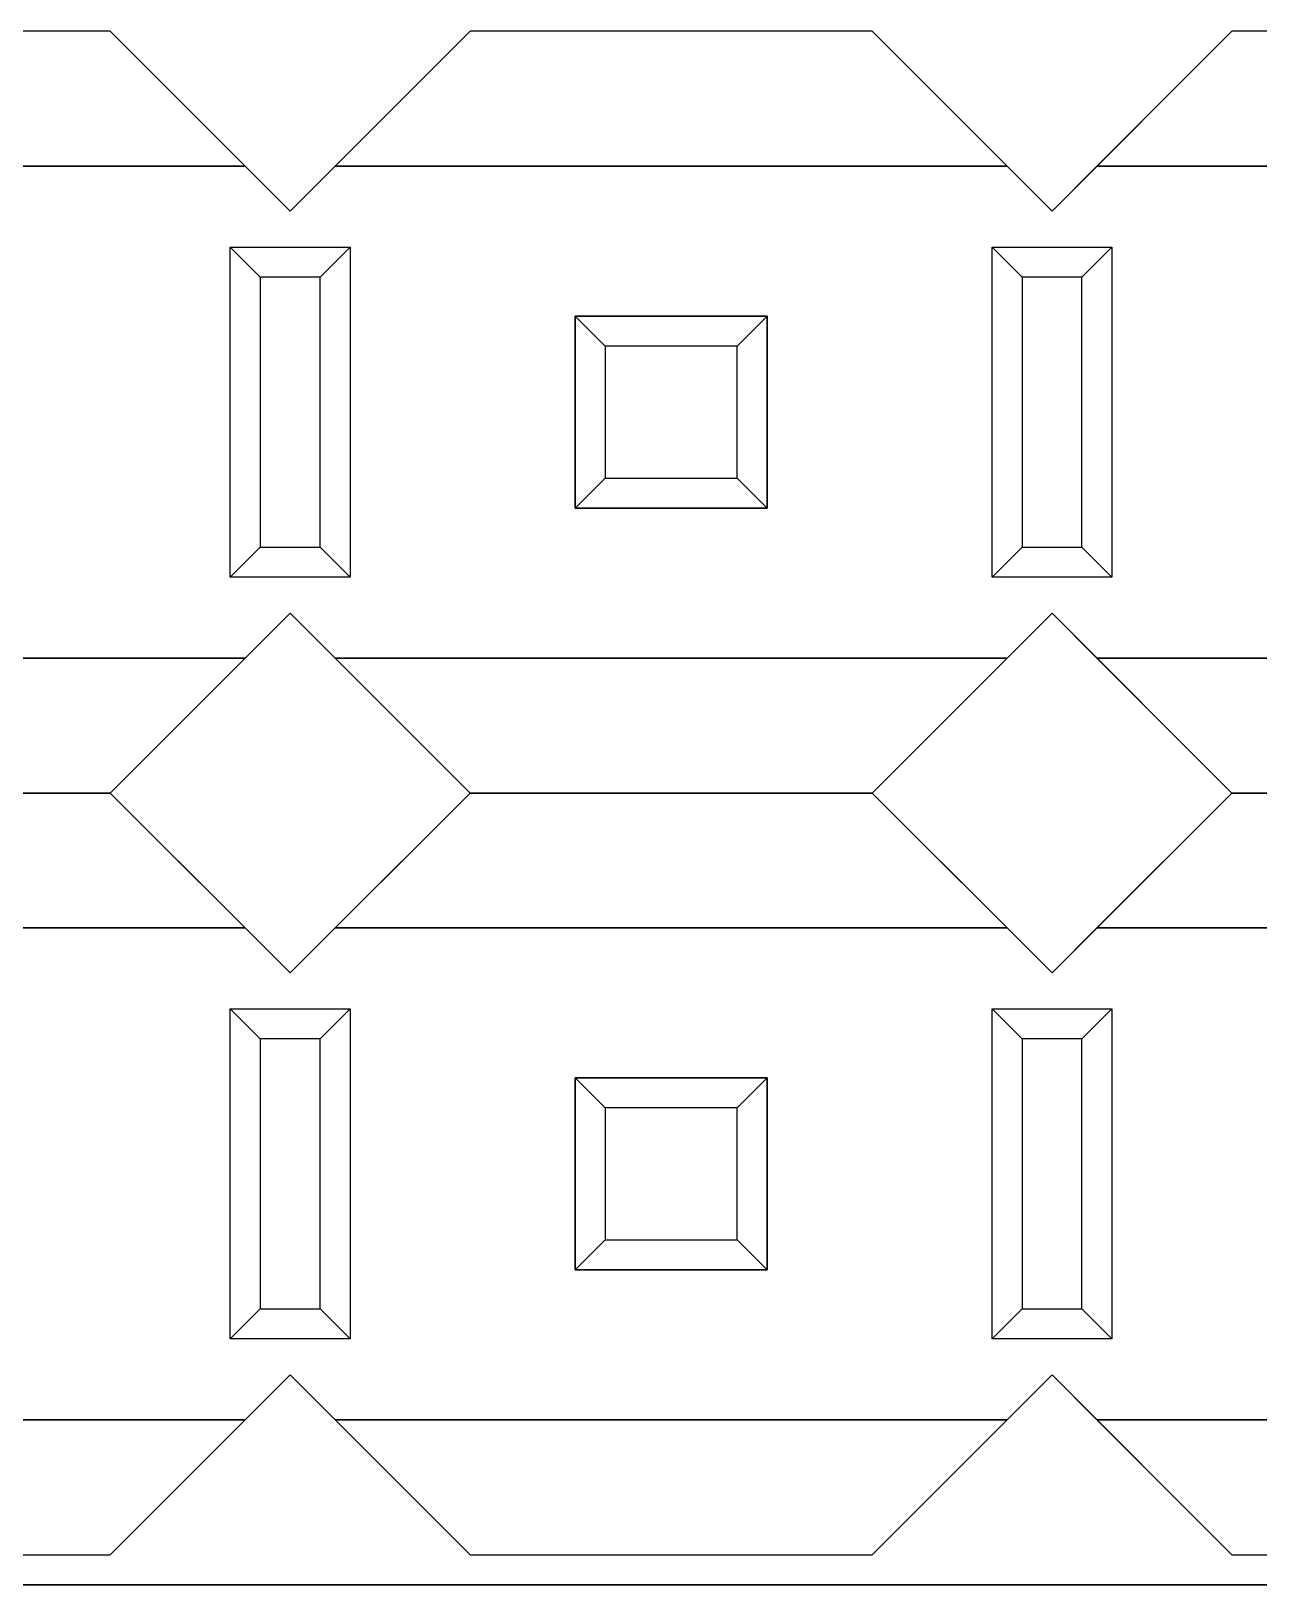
# Model space of a CAD drawing. Header units: millimetres. Extents: x -26.5 to 28.9, y -30 to 30.
# Drawn here: x 5.28 to 9.37, y -30 to -24.82 of the extents above; entities that cross this region are included whole.
import ezdxf

# ---------------------------------------------------------------- set-up
doc = ezdxf.new("R2010")
doc.units = ezdxf.units.MM
doc.layers.add('Feature', color=7, linetype='CONTINUOUS')

msp = doc.modelspace()

# ---------------------------------------------------------------- linework, layer by layer
at = {"layer": 'Feature'}
for p, q in [((5.54, -24.82, 1.6), (4.2, -24.82, 1.6)), ((5.54, -24.82, 1.6), (4.2, -24.82, 1.6)), ((5.54, -24.82, 4.1), (4.2, -24.82, 4.1)), ((5.54, -24.82, 4.1), (4.2, -24.82, 4.1)), ((5.99, -25.27, 1.6), (5.54, -24.82, 1.6)), ((5.54, -24.82, 1.6), (5.54, -24.82, 4.1)), ((5.99, -25.27, 1.6), (5.54, -24.82, 1.6)), ((5.54, -24.82, 1.6), (5.54, -24.82, 4.1)), ((6.14, -25.42, 4.1), (5.54, -24.82, 4.1)), ((6.14, -25.42, 4.1), (5.54, -24.82, 4.1)), ((6.74, -24.82, 4.1), (6.14, -25.42, 4.1)), ((6.74, -24.82, 4.1), (6.14, -25.42, 4.1)), ((6.74, -24.82, 1.6), (6.29, -25.27, 1.6)), ((6.74, -24.82, 1.6), (6.29, -25.27, 1.6)), ((8.08, -24.82, 1.6), (6.74, -24.82, 1.6)), ((8.08, -24.82, 1.6), (6.74, -24.82, 1.6)), ((6.74, -24.82, 1.6), (6.74, -24.82, 4.1)), ((8.08, -24.82, 4.1), (6.74, -24.82, 4.1)), ((6.74, -24.82, 1.6), (6.74, -24.82, 4.1)), ((8.08, -24.82, 4.1), (6.74, -24.82, 4.1)), ((8.53, -25.27, 1.6), (8.08, -24.82, 1.6)), ((8.08, -24.82, 1.6), (8.08, -24.82, 4.1)), ((8.53, -25.27, 1.6), (8.08, -24.82, 1.6)), ((8.08, -24.82, 1.6), (8.08, -24.82, 4.1)), ((8.68, -25.42, 4.1), (8.08, -24.82, 4.1)), ((8.68, -25.42, 4.1), (8.08, -24.82, 4.1)), ((9.28, -24.82, 4.1), (8.68, -25.42, 4.1)), ((9.28, -24.82, 4.1), (8.68, -25.42, 4.1)), ((9.28, -24.82, 1.6), (8.83, -25.27, 1.6)), ((9.28, -24.82, 1.6), (8.83, -25.27, 1.6)), ((10.62, -24.82, 1.6), (9.28, -24.82, 1.6)), ((10.62, -24.82, 1.6), (9.28, -24.82, 1.6)), ((9.28, -24.82, 1.6), (9.28, -24.82, 4.1)), ((10.62, -24.82, 4.1), (9.28, -24.82, 4.1)), ((9.28, -24.82, 1.6), (9.28, -24.82, 4.1)), ((10.62, -24.82, 4.1), (9.28, -24.82, 4.1)), ((5.99, -25.27, 1.6), (3.75, -25.27, 1.6)), ((5.99, -25.27, 1.6), (3.75, -25.27, 1.6)), ((3.75, -25.27, 2.3), (5.99, -25.27, 2.3)), ((3.75, -25.27, 2.3), (5.99, -25.27, 2.3)), ((5.99, -25.27, 2.3), (5.99, -25.27, 1.6)), ((6.14, -25.42, 2.3), (5.99, -25.27, 2.3)), ((5.99, -25.27, 2.3), (5.99, -25.27, 1.6)), ((6.14, -25.42, 2.3), (5.99, -25.27, 2.3)), ((6.29, -25.27, 2.3), (6.14, -25.42, 2.3)), ((6.29, -25.27, 2.3), (6.14, -25.42, 2.3)), ((8.53, -25.27, 1.6), (6.29, -25.27, 1.6)), ((6.29, -25.27, 1.6), (6.29, -25.27, 2.3)), ((8.53, -25.27, 1.6), (6.29, -25.27, 1.6)), ((6.29, -25.27, 2.3), (8.53, -25.27, 2.3)), ((6.29, -25.27, 1.6), (6.29, -25.27, 2.3)), ((6.29, -25.27, 2.3), (8.53, -25.27, 2.3)), ((8.53, -25.27, 2.3), (8.53, -25.27, 1.6)), ((8.68, -25.42, 2.3), (8.53, -25.27, 2.3)), ((8.53, -25.27, 2.3), (8.53, -25.27, 1.6)), ((8.68, -25.42, 2.3), (8.53, -25.27, 2.3)), ((8.83, -25.27, 2.3), (8.68, -25.42, 2.3)), ((8.83, -25.27, 2.3), (8.68, -25.42, 2.3)), ((11.07, -25.27, 1.6), (8.83, -25.27, 1.6)), ((8.83, -25.27, 1.6), (8.83, -25.27, 2.3)), ((11.07, -25.27, 1.6), (8.83, -25.27, 1.6)), ((8.83, -25.27, 2.3), (11.07, -25.27, 2.3)), ((8.83, -25.27, 1.6), (8.83, -25.27, 2.3)), ((8.83, -25.27, 2.3), (11.07, -25.27, 2.3)), ((6.14, -25.42, 2.3), (6.14, -25.42, 4.1)), ((6.14, -25.42, 2.3), (6.14, -25.42, 4.1)), ((8.68, -25.42, 2.3), (8.68, -25.42, 4.1)), ((8.68, -25.42, 2.3), (8.68, -25.42, 4.1)), ((5.94, -25.54, 4.1), (6.34, -25.54, 4.1)), ((5.94, -25.54, 4.1), (6.04, -25.64, 4)), ((5.94, -26.64, 4.1), (5.94, -25.54, 4.1)), ((5.94, -25.54, 4.1), (6.04, -25.64, 4)), ((5.94, -26.64, 4.1), (5.94, -25.54, 4.1)), ((5.94, -25.54, 4.1), (6.34, -25.54, 4.1)), ((6.34, -25.54, 4.1), (6.24, -25.64, 4)), ((6.34, -25.54, 4.1), (6.24, -25.64, 4)), ((6.34, -25.54, 4.1), (6.34, -26.64, 4.1)), ((6.34, -25.54, 4.1), (6.34, -26.64, 4.1)), ((8.48, -25.54, 4.1), (8.88, -25.54, 4.1)), ((8.48, -25.54, 4.1), (8.58, -25.64, 4)), ((8.48, -26.64, 4.1), (8.48, -25.54, 4.1)), ((8.48, -25.54, 4.1), (8.58, -25.64, 4)), ((8.48, -26.64, 4.1), (8.48, -25.54, 4.1)), ((8.48, -25.54, 4.1), (8.88, -25.54, 4.1)), ((8.88, -25.54, 4.1), (8.78, -25.64, 4)), ((8.88, -25.54, 4.1), (8.78, -25.64, 4)), ((8.88, -25.54, 4.1), (8.88, -26.64, 4.1)), ((8.88, -25.54, 4.1), (8.88, -26.64, 4.1)), ((6.24, -25.64, 4), (6.04, -25.64, 4)), ((6.04, -25.64, 4), (6.04, -26.54, 4)), ((6.24, -25.64, 4), (6.04, -25.64, 4)), ((6.04, -25.64, 4), (6.04, -26.54, 4)), ((6.24, -26.54, 4), (6.24, -25.64, 4)), ((6.24, -26.54, 4), (6.24, -25.64, 4)), ((8.78, -25.64, 4), (8.58, -25.64, 4)), ((8.58, -25.64, 4), (8.58, -26.54, 4)), ((8.78, -25.64, 4), (8.58, -25.64, 4)), ((8.58, -25.64, 4), (8.58, -26.54, 4)), ((8.78, -26.54, 4), (8.78, -25.64, 4)), ((8.78, -26.54, 4), (8.78, -25.64, 4)), ((7.73, -25.77, -1.12525), (7.09, -25.77, -1.12525)), ((7.19, -25.87, -1.4), (7.09, -25.77, -1.12525)), ((7.09, -25.77, -1.12525), (7.09, -26.41, -1.12525)), ((7.19, -25.87, -1.4), (7.09, -25.77, -1.12525)), ((7.73, -25.77, 9.92525), (7.09, -25.77, 9.92525)), ((7.09, -25.77, 9.92525), (7.19, -25.87, 10.2)), ((7.09, -25.77, 9.92525), (7.09, -26.41, 9.92525)), ((7.09, -25.77, 9.92525), (7.19, -25.87, 10.2)), ((7.73, -25.77, -1.12525), (7.09, -25.77, -1.12525)), ((7.09, -25.77, -1.12525), (7.09, -25.77, 2.3)), ((7.09, -25.77, 2.3), (7.73, -25.77, 2.3)), ((7.73, -25.77, 9.92525), (7.09, -25.77, 9.92525)), ((7.73, -25.77, 4.1), (7.09, -25.77, 4.1)), ((7.09, -25.77, 4.1), (7.09, -25.77, 9.92525)), ((7.09, -25.77, -1.12525), (7.09, -26.41, -1.12525)), ((7.09, -26.41, 2.3), (7.09, -25.77, 2.3)), ((7.09, -25.77, -1.12525), (7.09, -25.77, 2.3)), ((7.09, -25.77, 9.92525), (7.09, -26.41, 9.92525)), ((7.09, -25.77, 4.1), (7.09, -25.77, 9.92525)), ((7.09, -25.77, 4.1), (7.09, -26.41, 4.1)), ((7.73, -25.77, 4.1), (7.09, -25.77, 4.1)), ((7.09, -25.77, 4.1), (7.09, -26.41, 4.1)), ((7.09, -25.77, 2.3), (7.73, -25.77, 2.3)), ((7.09, -26.41, 2.3), (7.09, -25.77, 2.3)), ((7.63, -25.87, -1.4), (7.73, -25.77, -1.12525)), ((7.63, -25.87, -1.4), (7.73, -25.77, -1.12525)), ((7.73, -25.77, 9.92525), (7.63, -25.87, 10.2)), ((7.73, -25.77, 9.92525), (7.63, -25.87, 10.2)), ((7.73, -26.41, -1.12525), (7.73, -25.77, -1.12525)), ((7.73, -26.41, 9.92525), (7.73, -25.77, 9.92525)), ((7.73, -25.77, -1.12525), (7.73, -25.77, 2.3)), ((7.73, -25.77, 4.1), (7.73, -25.77, 9.92525)), ((7.73, -26.41, -1.12525), (7.73, -25.77, -1.12525)), ((7.73, -25.77, -1.12525), (7.73, -25.77, 2.3)), ((7.73, -25.77, 2.3), (7.73, -26.41, 2.3)), ((7.73, -26.41, 9.92525), (7.73, -25.77, 9.92525)), ((7.73, -26.41, 4.1), (7.73, -25.77, 4.1)), ((7.73, -25.77, 4.1), (7.73, -25.77, 9.92525)), ((7.73, -26.41, 4.1), (7.73, -25.77, 4.1)), ((7.73, -25.77, 2.3), (7.73, -26.41, 2.3)), ((7.63, -25.87, -1.4), (7.19, -25.87, -1.4)), ((7.19, -25.87, -1.4), (7.19, -26.31, -1.4)), ((7.63, -25.87, 10.2), (7.19, -25.87, 10.2)), ((7.19, -25.87, 10.2), (7.19, -26.31, 10.2)), ((7.19, -25.87, -1.4), (7.19, -26.31, -1.4)), ((7.63, -25.87, -1.4), (7.19, -25.87, -1.4)), ((7.19, -25.87, 10.2), (7.19, -26.31, 10.2)), ((7.63, -25.87, 10.2), (7.19, -25.87, 10.2)), ((7.63, -26.31, -1.4), (7.63, -25.87, -1.4)), ((7.63, -26.31, 10.2), (7.63, -25.87, 10.2)), ((7.63, -26.31, -1.4), (7.63, -25.87, -1.4)), ((7.63, -26.31, 10.2), (7.63, -25.87, 10.2)), ((7.19, -26.31, -1.4), (7.09, -26.41, -1.12525)), ((7.19, -26.31, -1.4), (7.09, -26.41, -1.12525)), ((7.09, -26.41, 9.92525), (7.19, -26.31, 10.2)), ((7.09, -26.41, 9.92525), (7.19, -26.31, 10.2)), ((7.19, -26.31, -1.4), (7.63, -26.31, -1.4)), ((7.19, -26.31, 10.2), (7.63, -26.31, 10.2)), ((7.19, -26.31, -1.4), (7.63, -26.31, -1.4)), ((7.19, -26.31, 10.2), (7.63, -26.31, 10.2)), ((7.63, -26.31, -1.4), (7.73, -26.41, -1.12525)), ((7.63, -26.31, -1.4), (7.73, -26.41, -1.12525)), ((7.73, -26.41, 9.92525), (7.63, -26.31, 10.2)), ((7.73, -26.41, 9.92525), (7.63, -26.31, 10.2)), ((7.09, -26.41, -1.12525), (7.73, -26.41, -1.12525)), ((7.09, -26.41, 9.92525), (7.73, -26.41, 9.92525)), ((7.09, -26.41, -1.12525), (7.09, -26.41, 2.3)), ((7.09, -26.41, 4.1), (7.09, -26.41, 9.92525)), ((7.09, -26.41, -1.12525), (7.73, -26.41, -1.12525)), ((7.73, -26.41, 2.3), (7.09, -26.41, 2.3)), ((7.09, -26.41, -1.12525), (7.09, -26.41, 2.3)), ((7.09, -26.41, 9.92525), (7.73, -26.41, 9.92525)), ((7.09, -26.41, 4.1), (7.09, -26.41, 9.92525)), ((7.09, -26.41, 4.1), (7.73, -26.41, 4.1)), ((7.09, -26.41, 4.1), (7.73, -26.41, 4.1)), ((7.73, -26.41, 2.3), (7.09, -26.41, 2.3)), ((7.73, -26.41, -1.12525), (7.73, -26.41, 2.3)), ((7.73, -26.41, 4.1), (7.73, -26.41, 9.92525)), ((7.73, -26.41, -1.12525), (7.73, -26.41, 2.3)), ((7.73, -26.41, 4.1), (7.73, -26.41, 9.92525)), ((5.94, -26.64, 4.1), (6.04, -26.54, 4)), ((5.94, -26.64, 4.1), (6.04, -26.54, 4)), ((6.04, -26.54, 4), (6.24, -26.54, 4)), ((6.04, -26.54, 4), (6.24, -26.54, 4)), ((6.24, -26.54, 4), (6.34, -26.64, 4.1)), ((6.24, -26.54, 4), (6.34, -26.64, 4.1)), ((8.48, -26.64, 4.1), (8.58, -26.54, 4)), ((8.48, -26.64, 4.1), (8.58, -26.54, 4)), ((8.58, -26.54, 4), (8.78, -26.54, 4)), ((8.58, -26.54, 4), (8.78, -26.54, 4)), ((8.78, -26.54, 4), (8.88, -26.64, 4.1)), ((8.78, -26.54, 4), (8.88, -26.64, 4.1)), ((6.34, -26.64, 4.1), (5.94, -26.64, 4.1)), ((6.34, -26.64, 4.1), (5.94, -26.64, 4.1)), ((8.88, -26.64, 4.1), (8.48, -26.64, 4.1)), ((8.88, -26.64, 4.1), (8.48, -26.64, 4.1)), ((5.54, -27.36, 4.1), (6.14, -26.76, 4.1)), ((5.54, -27.36, 4.1), (6.14, -26.76, 4.1)), ((5.99, -26.91, 2.3), (6.14, -26.76, 2.3)), ((5.99, -26.91, 2.3), (6.14, -26.76, 2.3)), ((6.14, -26.76, 4.1), (6.14, -26.76, 2.3)), ((6.14, -26.76, 4.1), (6.74, -27.36, 4.1)), ((6.14, -26.76, 4.1), (6.14, -26.76, 2.3)), ((6.14, -26.76, 2.3), (6.29, -26.91, 2.3)), ((6.14, -26.76, 4.1), (6.74, -27.36, 4.1)), ((6.14, -26.76, 2.3), (6.29, -26.91, 2.3)), ((8.08, -27.36, 4.1), (8.68, -26.76, 4.1)), ((8.08, -27.36, 4.1), (8.68, -26.76, 4.1)), ((8.53, -26.91, 2.3), (8.68, -26.76, 2.3)), ((8.53, -26.91, 2.3), (8.68, -26.76, 2.3)), ((8.68, -26.76, 4.1), (8.68, -26.76, 2.3)), ((8.68, -26.76, 4.1), (9.28, -27.36, 4.1)), ((8.68, -26.76, 4.1), (8.68, -26.76, 2.3)), ((8.68, -26.76, 2.3), (8.83, -26.91, 2.3)), ((8.68, -26.76, 4.1), (9.28, -27.36, 4.1)), ((8.68, -26.76, 2.3), (8.83, -26.91, 2.3)), ((3.75, -26.91, 1.6), (5.99, -26.91, 1.6)), ((5.99, -26.91, 2.3), (3.75, -26.91, 2.3)), ((3.75, -26.91, 1.6), (5.99, -26.91, 1.6)), ((5.99, -26.91, 2.3), (3.75, -26.91, 2.3)), ((5.54, -27.36, 1.6), (5.99, -26.91, 1.6)), ((5.54, -27.36, 1.6), (5.99, -26.91, 1.6)), ((5.99, -26.91, 1.6), (5.99, -26.91, 2.3)), ((5.99, -26.91, 1.6), (5.99, -26.91, 2.3)), ((6.29, -26.91, 1.6), (8.53, -26.91, 1.6)), ((6.29, -26.91, 1.6), (6.74, -27.36, 1.6)), ((6.29, -26.91, 2.3), (6.29, -26.91, 1.6)), ((6.29, -26.91, 1.6), (6.74, -27.36, 1.6)), ((6.29, -26.91, 2.3), (6.29, -26.91, 1.6)), ((8.53, -26.91, 2.3), (6.29, -26.91, 2.3)), ((6.29, -26.91, 1.6), (8.53, -26.91, 1.6)), ((8.53, -26.91, 2.3), (6.29, -26.91, 2.3)), ((8.08, -27.36, 1.6), (8.53, -26.91, 1.6)), ((8.08, -27.36, 1.6), (8.53, -26.91, 1.6)), ((8.53, -26.91, 1.6), (8.53, -26.91, 2.3)), ((8.53, -26.91, 1.6), (8.53, -26.91, 2.3)), ((8.83, -26.91, 1.6), (11.07, -26.91, 1.6)), ((8.83, -26.91, 1.6), (9.28, -27.36, 1.6)), ((8.83, -26.91, 2.3), (8.83, -26.91, 1.6)), ((8.83, -26.91, 1.6), (9.28, -27.36, 1.6)), ((8.83, -26.91, 2.3), (8.83, -26.91, 1.6)), ((11.07, -26.91, 2.3), (8.83, -26.91, 2.3)), ((8.83, -26.91, 1.6), (11.07, -26.91, 1.6)), ((11.07, -26.91, 2.3), (8.83, -26.91, 2.3)), ((4.2, -27.36, 1.6), (5.54, -27.36, 1.6)), ((4.2, -27.36, 1.6), (5.54, -27.36, 1.6)), ((4.2, -27.36, 4.1), (5.54, -27.36, 4.1)), ((4.2, -27.36, 4.1), (5.54, -27.36, 4.1)), ((5.54, -27.36, 1.6), (4.2, -27.36, 1.6)), ((5.54, -27.36, 1.6), (4.2, -27.36, 1.6)), ((5.54, -27.36, 4.1), (4.2, -27.36, 4.1)), ((5.54, -27.36, 4.1), (4.2, -27.36, 4.1)), ((5.54, -27.36, 1.6), (5.54, -27.36, 4.1)), ((5.54, -27.36, 1.6), (5.54, -27.36, 4.1)), ((5.99, -27.81, 1.6), (5.54, -27.36, 1.6)), ((5.54, -27.36, 1.6), (5.54, -27.36, 4.1)), ((5.99, -27.81, 1.6), (5.54, -27.36, 1.6)), ((5.54, -27.36, 1.6), (5.54, -27.36, 4.1)), ((6.14, -27.96, 4.1), (5.54, -27.36, 4.1)), ((6.14, -27.96, 4.1), (5.54, -27.36, 4.1)), ((6.74, -27.36, 4.1), (6.14, -27.96, 4.1)), ((6.74, -27.36, 4.1), (6.14, -27.96, 4.1)), ((6.74, -27.36, 1.6), (6.29, -27.81, 1.6)), ((6.74, -27.36, 1.6), (6.29, -27.81, 1.6)), ((6.74, -27.36, 1.6), (8.08, -27.36, 1.6)), ((6.74, -27.36, 1.6), (8.08, -27.36, 1.6)), ((6.74, -27.36, 4.1), (8.08, -27.36, 4.1)), ((6.74, -27.36, 1.6), (6.74, -27.36, 4.1)), ((6.74, -27.36, 1.6), (6.74, -27.36, 4.1)), ((6.74, -27.36, 4.1), (8.08, -27.36, 4.1)), ((8.08, -27.36, 1.6), (6.74, -27.36, 1.6)), ((8.08, -27.36, 1.6), (6.74, -27.36, 1.6)), ((6.74, -27.36, 1.6), (6.74, -27.36, 4.1)), ((8.08, -27.36, 4.1), (6.74, -27.36, 4.1)), ((6.74, -27.36, 1.6), (6.74, -27.36, 4.1)), ((8.08, -27.36, 4.1), (6.74, -27.36, 4.1)), ((8.08, -27.36, 1.6), (8.08, -27.36, 4.1)), ((8.08, -27.36, 1.6), (8.08, -27.36, 4.1)), ((8.53, -27.81, 1.6), (8.08, -27.36, 1.6)), ((8.08, -27.36, 1.6), (8.08, -27.36, 4.1)), ((8.53, -27.81, 1.6), (8.08, -27.36, 1.6)), ((8.08, -27.36, 1.6), (8.08, -27.36, 4.1)), ((8.68, -27.96, 4.1), (8.08, -27.36, 4.1)), ((8.68, -27.96, 4.1), (8.08, -27.36, 4.1)), ((9.28, -27.36, 4.1), (8.68, -27.96, 4.1)), ((9.28, -27.36, 4.1), (8.68, -27.96, 4.1)), ((9.28, -27.36, 1.6), (8.83, -27.81, 1.6)), ((9.28, -27.36, 1.6), (8.83, -27.81, 1.6)), ((9.28, -27.36, 1.6), (10.62, -27.36, 1.6)), ((9.28, -27.36, 1.6), (10.62, -27.36, 1.6)), ((9.28, -27.36, 4.1), (10.62, -27.36, 4.1)), ((9.28, -27.36, 1.6), (9.28, -27.36, 4.1)), ((9.28, -27.36, 1.6), (9.28, -27.36, 4.1)), ((9.28, -27.36, 4.1), (10.62, -27.36, 4.1)), ((10.62, -27.36, 1.6), (9.28, -27.36, 1.6)), ((10.62, -27.36, 1.6), (9.28, -27.36, 1.6)), ((9.28, -27.36, 1.6), (9.28, -27.36, 4.1)), ((10.62, -27.36, 4.1), (9.28, -27.36, 4.1)), ((9.28, -27.36, 1.6), (9.28, -27.36, 4.1)), ((10.62, -27.36, 4.1), (9.28, -27.36, 4.1)), ((5.99, -27.81, 1.6), (3.75, -27.81, 1.6)), ((5.99, -27.81, 1.6), (3.75, -27.81, 1.6)), ((3.75, -27.81, 2.3), (5.99, -27.81, 2.3)), ((3.75, -27.81, 2.3), (5.99, -27.81, 2.3)), ((5.99, -27.81, 2.3), (5.99, -27.81, 1.6)), ((6.14, -27.96, 2.3), (5.99, -27.81, 2.3)), ((5.99, -27.81, 2.3), (5.99, -27.81, 1.6)), ((6.14, -27.96, 2.3), (5.99, -27.81, 2.3)), ((6.29, -27.81, 2.3), (6.14, -27.96, 2.3)), ((6.29, -27.81, 2.3), (6.14, -27.96, 2.3)), ((8.53, -27.81, 1.6), (6.29, -27.81, 1.6)), ((6.29, -27.81, 1.6), (6.29, -27.81, 2.3)), ((8.53, -27.81, 1.6), (6.29, -27.81, 1.6)), ((6.29, -27.81, 2.3), (8.53, -27.81, 2.3)), ((6.29, -27.81, 1.6), (6.29, -27.81, 2.3)), ((6.29, -27.81, 2.3), (8.53, -27.81, 2.3)), ((8.53, -27.81, 2.3), (8.53, -27.81, 1.6)), ((8.68, -27.96, 2.3), (8.53, -27.81, 2.3)), ((8.53, -27.81, 2.3), (8.53, -27.81, 1.6)), ((8.68, -27.96, 2.3), (8.53, -27.81, 2.3)), ((8.83, -27.81, 2.3), (8.68, -27.96, 2.3)), ((8.83, -27.81, 2.3), (8.68, -27.96, 2.3)), ((11.07, -27.81, 1.6), (8.83, -27.81, 1.6)), ((8.83, -27.81, 1.6), (8.83, -27.81, 2.3)), ((11.07, -27.81, 1.6), (8.83, -27.81, 1.6)), ((8.83, -27.81, 2.3), (11.07, -27.81, 2.3)), ((8.83, -27.81, 1.6), (8.83, -27.81, 2.3)), ((8.83, -27.81, 2.3), (11.07, -27.81, 2.3)), ((6.14, -27.96, 2.3), (6.14, -27.96, 4.1)), ((6.14, -27.96, 2.3), (6.14, -27.96, 4.1)), ((8.68, -27.96, 2.3), (8.68, -27.96, 4.1)), ((8.68, -27.96, 2.3), (8.68, -27.96, 4.1)), ((5.94, -28.08, 4.1), (6.34, -28.08, 4.1)), ((5.94, -28.08, 4.1), (6.04, -28.18, 4)), ((5.94, -29.18, 4.1), (5.94, -28.08, 4.1)), ((5.94, -28.08, 4.1), (6.04, -28.18, 4)), ((5.94, -29.18, 4.1), (5.94, -28.08, 4.1)), ((5.94, -28.08, 4.1), (6.34, -28.08, 4.1)), ((6.34, -28.08, 4.1), (6.24, -28.18, 4)), ((6.34, -28.08, 4.1), (6.24, -28.18, 4)), ((6.34, -28.08, 4.1), (6.34, -29.18, 4.1)), ((6.34, -28.08, 4.1), (6.34, -29.18, 4.1)), ((8.48, -28.08, 4.1), (8.88, -28.08, 4.1)), ((8.48, -28.08, 4.1), (8.58, -28.18, 4)), ((8.48, -29.18, 4.1), (8.48, -28.08, 4.1)), ((8.48, -28.08, 4.1), (8.58, -28.18, 4)), ((8.48, -29.18, 4.1), (8.48, -28.08, 4.1)), ((8.48, -28.08, 4.1), (8.88, -28.08, 4.1)), ((8.88, -28.08, 4.1), (8.78, -28.18, 4)), ((8.88, -28.08, 4.1), (8.78, -28.18, 4)), ((8.88, -28.08, 4.1), (8.88, -29.18, 4.1)), ((8.88, -28.08, 4.1), (8.88, -29.18, 4.1)), ((6.24, -28.18, 4), (6.04, -28.18, 4)), ((6.04, -28.18, 4), (6.04, -29.08, 4)), ((6.24, -28.18, 4), (6.04, -28.18, 4)), ((6.04, -28.18, 4), (6.04, -29.08, 4)), ((6.24, -29.08, 4), (6.24, -28.18, 4)), ((6.24, -29.08, 4), (6.24, -28.18, 4)), ((8.78, -28.18, 4), (8.58, -28.18, 4)), ((8.58, -28.18, 4), (8.58, -29.08, 4)), ((8.78, -28.18, 4), (8.58, -28.18, 4)), ((8.58, -28.18, 4), (8.58, -29.08, 4)), ((8.78, -29.08, 4), (8.78, -28.18, 4)), ((8.78, -29.08, 4), (8.78, -28.18, 4)), ((7.73, -28.31, -1.12525), (7.09, -28.31, -1.12525)), ((7.19, -28.41, -1.4), (7.09, -28.31, -1.12525)), ((7.09, -28.31, -1.12525), (7.09, -28.95, -1.12525)), ((7.19, -28.41, -1.4), (7.09, -28.31, -1.12525)), ((7.73, -28.31, 9.92525), (7.09, -28.31, 9.92525)), ((7.09, -28.31, 9.92525), (7.19, -28.41, 10.2)), ((7.09, -28.31, 9.92525), (7.09, -28.95, 9.92525)), ((7.09, -28.31, 9.92525), (7.19, -28.41, 10.2)), ((7.73, -28.31, -1.12525), (7.09, -28.31, -1.12525)), ((7.09, -28.31, -1.12525), (7.09, -28.31, 2.3)), ((7.09, -28.31, 2.3), (7.73, -28.31, 2.3)), ((7.73, -28.31, 9.92525), (7.09, -28.31, 9.92525)), ((7.73, -28.31, 4.1), (7.09, -28.31, 4.1)), ((7.09, -28.31, 4.1), (7.09, -28.31, 9.92525)), ((7.09, -28.31, -1.12525), (7.09, -28.95, -1.12525)), ((7.09, -28.95, 2.3), (7.09, -28.31, 2.3)), ((7.09, -28.31, -1.12525), (7.09, -28.31, 2.3)), ((7.09, -28.31, 9.92525), (7.09, -28.95, 9.92525)), ((7.09, -28.31, 4.1), (7.09, -28.31, 9.92525)), ((7.09, -28.31, 4.1), (7.09, -28.95, 4.1)), ((7.73, -28.31, 4.1), (7.09, -28.31, 4.1)), ((7.09, -28.31, 4.1), (7.09, -28.95, 4.1)), ((7.09, -28.31, 2.3), (7.73, -28.31, 2.3)), ((7.09, -28.95, 2.3), (7.09, -28.31, 2.3)), ((7.63, -28.41, -1.4), (7.73, -28.31, -1.12525)), ((7.63, -28.41, -1.4), (7.73, -28.31, -1.12525)), ((7.73, -28.31, 9.92525), (7.63, -28.41, 10.2)), ((7.73, -28.31, 9.92525), (7.63, -28.41, 10.2)), ((7.73, -28.95, -1.12525), (7.73, -28.31, -1.12525)), ((7.73, -28.95, 9.92525), (7.73, -28.31, 9.92525)), ((7.73, -28.31, -1.12525), (7.73, -28.31, 2.3)), ((7.73, -28.31, 4.1), (7.73, -28.31, 9.92525)), ((7.73, -28.95, -1.12525), (7.73, -28.31, -1.12525)), ((7.73, -28.31, -1.12525), (7.73, -28.31, 2.3)), ((7.73, -28.31, 2.3), (7.73, -28.95, 2.3)), ((7.73, -28.95, 9.92525), (7.73, -28.31, 9.92525)), ((7.73, -28.95, 4.1), (7.73, -28.31, 4.1)), ((7.73, -28.31, 4.1), (7.73, -28.31, 9.92525)), ((7.73, -28.95, 4.1), (7.73, -28.31, 4.1)), ((7.73, -28.31, 2.3), (7.73, -28.95, 2.3)), ((7.63, -28.41, -1.4), (7.19, -28.41, -1.4)), ((7.19, -28.41, -1.4), (7.19, -28.85, -1.4)), ((7.63, -28.41, 10.2), (7.19, -28.41, 10.2)), ((7.19, -28.41, 10.2), (7.19, -28.85, 10.2)), ((7.19, -28.41, -1.4), (7.19, -28.85, -1.4)), ((7.63, -28.41, -1.4), (7.19, -28.41, -1.4)), ((7.19, -28.41, 10.2), (7.19, -28.85, 10.2)), ((7.63, -28.41, 10.2), (7.19, -28.41, 10.2)), ((7.63, -28.85, -1.4), (7.63, -28.41, -1.4)), ((7.63, -28.85, 10.2), (7.63, -28.41, 10.2)), ((7.63, -28.85, -1.4), (7.63, -28.41, -1.4)), ((7.63, -28.85, 10.2), (7.63, -28.41, 10.2)), ((7.19, -28.85, -1.4), (7.09, -28.95, -1.12525)), ((7.19, -28.85, -1.4), (7.09, -28.95, -1.12525)), ((7.09, -28.95, 9.92525), (7.19, -28.85, 10.2)), ((7.09, -28.95, 9.92525), (7.19, -28.85, 10.2)), ((7.19, -28.85, -1.4), (7.63, -28.85, -1.4)), ((7.19, -28.85, 10.2), (7.63, -28.85, 10.2)), ((7.19, -28.85, -1.4), (7.63, -28.85, -1.4)), ((7.19, -28.85, 10.2), (7.63, -28.85, 10.2)), ((7.63, -28.85, -1.4), (7.73, -28.95, -1.12525)), ((7.63, -28.85, -1.4), (7.73, -28.95, -1.12525)), ((7.73, -28.95, 9.92525), (7.63, -28.85, 10.2)), ((7.73, -28.95, 9.92525), (7.63, -28.85, 10.2)), ((7.09, -28.95, -1.12525), (7.73, -28.95, -1.12525)), ((7.09, -28.95, 9.92525), (7.73, -28.95, 9.92525)), ((7.09, -28.95, -1.12525), (7.09, -28.95, 2.3)), ((7.09, -28.95, 4.1), (7.09, -28.95, 9.92525)), ((7.09, -28.95, -1.12525), (7.73, -28.95, -1.12525)), ((7.73, -28.95, 2.3), (7.09, -28.95, 2.3)), ((7.09, -28.95, -1.12525), (7.09, -28.95, 2.3)), ((7.09, -28.95, 9.92525), (7.73, -28.95, 9.92525)), ((7.09, -28.95, 4.1), (7.09, -28.95, 9.92525)), ((7.09, -28.95, 4.1), (7.73, -28.95, 4.1)), ((7.09, -28.95, 4.1), (7.73, -28.95, 4.1)), ((7.73, -28.95, 2.3), (7.09, -28.95, 2.3)), ((7.73, -28.95, -1.12525), (7.73, -28.95, 2.3)), ((7.73, -28.95, 4.1), (7.73, -28.95, 9.92525)), ((7.73, -28.95, -1.12525), (7.73, -28.95, 2.3)), ((7.73, -28.95, 4.1), (7.73, -28.95, 9.92525)), ((5.94, -29.18, 4.1), (6.04, -29.08, 4)), ((5.94, -29.18, 4.1), (6.04, -29.08, 4)), ((6.04, -29.08, 4), (6.24, -29.08, 4)), ((6.04, -29.08, 4), (6.24, -29.08, 4)), ((6.24, -29.08, 4), (6.34, -29.18, 4.1)), ((6.24, -29.08, 4), (6.34, -29.18, 4.1)), ((8.48, -29.18, 4.1), (8.58, -29.08, 4)), ((8.48, -29.18, 4.1), (8.58, -29.08, 4)), ((8.58, -29.08, 4), (8.78, -29.08, 4)), ((8.58, -29.08, 4), (8.78, -29.08, 4)), ((8.78, -29.08, 4), (8.88, -29.18, 4.1)), ((8.78, -29.08, 4), (8.88, -29.18, 4.1)), ((6.34, -29.18, 4.1), (5.94, -29.18, 4.1)), ((6.34, -29.18, 4.1), (5.94, -29.18, 4.1)), ((8.88, -29.18, 4.1), (8.48, -29.18, 4.1)), ((8.88, -29.18, 4.1), (8.48, -29.18, 4.1)), ((5.54, -29.9, 4.1), (6.14, -29.3, 4.1)), ((5.54, -29.9, 4.1), (6.14, -29.3, 4.1)), ((5.99, -29.45, 2.3), (6.14, -29.3, 2.3)), ((5.99, -29.45, 2.3), (6.14, -29.3, 2.3)), ((6.14, -29.3, 4.1), (6.14, -29.3, 2.3)), ((6.14, -29.3, 4.1), (6.74, -29.9, 4.1)), ((6.14, -29.3, 4.1), (6.14, -29.3, 2.3)), ((6.14, -29.3, 2.3), (6.29, -29.45, 2.3)), ((6.14, -29.3, 4.1), (6.74, -29.9, 4.1)), ((6.14, -29.3, 2.3), (6.29, -29.45, 2.3)), ((8.08, -29.9, 4.1), (8.68, -29.3, 4.1)), ((8.08, -29.9, 4.1), (8.68, -29.3, 4.1)), ((8.53, -29.45, 2.3), (8.68, -29.3, 2.3)), ((8.53, -29.45, 2.3), (8.68, -29.3, 2.3)), ((8.68, -29.3, 4.1), (8.68, -29.3, 2.3)), ((8.68, -29.3, 4.1), (9.28, -29.9, 4.1)), ((8.68, -29.3, 4.1), (8.68, -29.3, 2.3)), ((8.68, -29.3, 2.3), (8.83, -29.45, 2.3)), ((8.68, -29.3, 4.1), (9.28, -29.9, 4.1)), ((8.68, -29.3, 2.3), (8.83, -29.45, 2.3)), ((3.75, -29.45, 1.6), (5.99, -29.45, 1.6)), ((5.99, -29.45, 2.3), (3.75, -29.45, 2.3)), ((3.75, -29.45, 1.6), (5.99, -29.45, 1.6)), ((5.99, -29.45, 2.3), (3.75, -29.45, 2.3)), ((5.54, -29.9, 1.6), (5.99, -29.45, 1.6)), ((5.54, -29.9, 1.6), (5.99, -29.45, 1.6)), ((5.99, -29.45, 1.6), (5.99, -29.45, 2.3)), ((5.99, -29.45, 1.6), (5.99, -29.45, 2.3)), ((6.29, -29.45, 1.6), (8.53, -29.45, 1.6)), ((6.29, -29.45, 1.6), (6.74, -29.9, 1.6)), ((6.29, -29.45, 2.3), (6.29, -29.45, 1.6)), ((6.29, -29.45, 1.6), (6.74, -29.9, 1.6)), ((6.29, -29.45, 2.3), (6.29, -29.45, 1.6)), ((8.53, -29.45, 2.3), (6.29, -29.45, 2.3)), ((6.29, -29.45, 1.6), (8.53, -29.45, 1.6)), ((8.53, -29.45, 2.3), (6.29, -29.45, 2.3)), ((8.08, -29.9, 1.6), (8.53, -29.45, 1.6)), ((8.08, -29.9, 1.6), (8.53, -29.45, 1.6)), ((8.53, -29.45, 1.6), (8.53, -29.45, 2.3)), ((8.53, -29.45, 1.6), (8.53, -29.45, 2.3)), ((8.83, -29.45, 1.6), (11.07, -29.45, 1.6)), ((8.83, -29.45, 1.6), (9.28, -29.9, 1.6)), ((8.83, -29.45, 2.3), (8.83, -29.45, 1.6)), ((8.83, -29.45, 1.6), (9.28, -29.9, 1.6)), ((8.83, -29.45, 2.3), (8.83, -29.45, 1.6)), ((11.07, -29.45, 2.3), (8.83, -29.45, 2.3)), ((8.83, -29.45, 1.6), (11.07, -29.45, 1.6)), ((11.07, -29.45, 2.3), (8.83, -29.45, 2.3)), ((4.2, -29.9, 1.6), (5.54, -29.9, 1.6)), ((4.2, -29.9, 1.6), (5.54, -29.9, 1.6)), ((4.2, -29.9, 4.1), (5.54, -29.9, 4.1)), ((4.2, -29.9, 4.1), (5.54, -29.9, 4.1)), ((5.54, -29.9, 1.6), (5.54, -29.9, 4.1)), ((5.54, -29.9, 1.6), (5.54, -29.9, 4.1)), ((6.74, -29.9, 1.6), (8.08, -29.9, 1.6)), ((6.74, -29.9, 1.6), (8.08, -29.9, 1.6)), ((6.74, -29.9, 4.1), (8.08, -29.9, 4.1)), ((6.74, -29.9, 1.6), (6.74, -29.9, 4.1)), ((6.74, -29.9, 1.6), (6.74, -29.9, 4.1)), ((6.74, -29.9, 4.1), (8.08, -29.9, 4.1)), ((8.08, -29.9, 1.6), (8.08, -29.9, 4.1)), ((8.08, -29.9, 1.6), (8.08, -29.9, 4.1)), ((9.28, -29.9, 1.6), (10.62, -29.9, 1.6)), ((9.28, -29.9, 1.6), (10.62, -29.9, 1.6)), ((9.28, -29.9, 4.1), (10.62, -29.9, 4.1)), ((9.28, -29.9, 1.6), (9.28, -29.9, 4.1)), ((9.28, -29.9, 1.6), (9.28, -29.9, 4.1)), ((9.28, -29.9, 4.1), (10.62, -29.9, 4.1)), ((23.4975, -30, 1.6), (-23.4975, -30, 1.6)), ((23.4975, -30, 1.6), (-23.4975, -30, 1.6)), ((-23.4975, -30), (23.4975, -30)), ((-23.4975, -30), (23.4975, -30))]:
    msp.add_line(p, q, dxfattribs=at)

doc.saveas('drawing.dxf')
